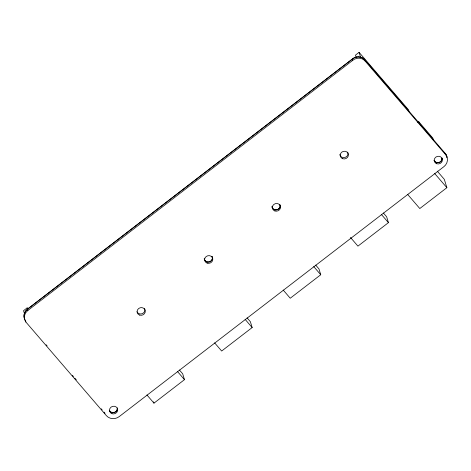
<?xml version="1.0" encoding="UTF-8"?>
<svg xmlns="http://www.w3.org/2000/svg" width="471" height="471" viewBox="0 0 471 471"><rect width="100%" height="100%" fill="white"/><g stroke="black" fill="none" stroke-linecap="round" stroke-linejoin="round"><path stroke-width="0.71" d="M28.113 308.994L27.159 307.887L23.55 310.666L24.569 314.01M408.94 111.191L408.534 109.855L359.085 52.358L355.475 55.136L356.088 57.144M24.468 318.838A9.232 8.543 -17 0 1 27.495 309.094L352.202 59.122A8.56 7.919 -17 0 1 364.631 59.623L445.136 153.293A9.208 8.519 -17 0 1 446.979 157.302M25.893 322.046A9.232 8.543 -17 0 1 27.907 310.43L352.608 60.459A8.56 7.919 -17 0 1 365.037 60.959L445.519 154.547A9.208 8.519 -17 0 1 443.923 166.64L119.216 416.605A9.208 8.519 -17 0 1 106.375 415.634L25.893 322.046L25.487 320.71M417.759 122.578L418.79 121.783L432.837 138.115L433.45 140.123M146.946 394.969L153.97 403.141L184.473 379.655L182.689 373.809L179.41 370M247.092 317.89L250.372 321.705L252.162 327.551L221.658 351.03L214.635 342.864M315.682 265.091L318.961 268.9L320.745 274.746L290.242 298.231L283.218 290.065M383.365 212.986L386.644 216.795L388.434 222.642L357.931 246.127L350.436 237.413M437.294 171.173L444.318 179.339L446.873 187.694L419.796 208.535L407.621 194.382M434.698 173.534L446.873 187.694M381.41 214.476L388.434 222.642M313.721 266.58L320.745 274.746M245.138 319.379L252.162 327.551M177.449 371.489L184.473 379.655M46.111 344.748L47.071 345.861M72.457 375.387L73.417 376.5M74.854 378.172L76.29 379.844M101.206 408.81L102.16 409.923M104.079 412.149L105.039 413.267M445.519 154.547L445.113 153.21A9.208 8.519 -17 0 1 446.955 157.22M418.79 121.783L419.402 123.785M364.631 59.623L365.037 60.959M359.085 52.358L360.715 57.703M352.202 59.122L352.608 60.459M153.575 401.84L153.97 403.141M27.159 307.887L27.571 309.223M27.495 309.094L27.907 310.43M441.998 158.156A4.145 3.833 -17 0 1 439.013 162.524A4.145 3.833 -17 0 1 434.127 160.505M144.579 308.458A4.145 3.833 -17 0 1 142.389 313.604A4.145 3.833 -17 0 1 136.996 311.767M347.692 152.098A4.145 3.833 -17 0 1 344.99 157.426A4.145 3.833 -17 0 1 339.821 154.447M280.11 205.303A4.145 3.833 -17 0 1 276.601 209.795A4.145 3.833 -17 0 1 271.955 206.692M212.085 256.489A4.145 3.833 -17 0 1 209.383 261.817A4.145 3.833 -17 0 1 204.214 258.844M441.969 158.073A4.145 3.833 -17 0 1 438.984 162.442A4.145 3.833 -17 0 1 434.103 160.423M117.267 408.045A4.145 3.833 -17 0 1 114.282 412.413A4.145 3.833 -17 0 1 109.396 410.394M212.109 256.577A4.145 3.833 -17 0 1 209.412 261.905A4.145 3.833 -17 0 1 204.237 258.926M279.851 204.426A4.145 3.833 -17 0 1 277.154 209.754A4.145 3.833 -17 0 1 271.979 206.775M364.654 59.705A8.56 7.919 -17 0 0 352.226 59.211L27.518 309.176A9.232 8.543 -17 0 0 25.511 320.792M117.291 408.127A4.145 3.833 -17 0 1 114.306 412.496A4.145 3.833 -17 0 1 109.419 410.477M436.752 163.737A4.145 3.833 -17 0 0 442.381 159.41A4.145 3.833 -17 0 0 435.775 157.161A4.145 3.833 -17 0 0 436.752 163.737M139.646 315.087A4.145 3.833 -17 0 0 145.274 310.754A4.145 3.833 -17 0 0 138.668 308.511A4.145 3.833 -17 0 0 139.646 315.087M207.152 263.118A4.145 3.833 -17 0 0 212.78 258.785A4.145 3.833 -17 0 0 206.174 256.542A4.145 3.833 -17 0 0 207.152 263.118M112.051 413.709A4.145 3.833 -17 0 0 117.673 409.376A4.145 3.833 -17 0 0 111.068 407.132A4.145 3.833 -17 0 0 112.051 413.709M274.893 210.967A4.145 3.833 -17 0 0 280.522 206.639A4.145 3.833 -17 0 0 273.916 204.39A4.145 3.833 -17 0 0 274.893 210.967M342.758 158.721A4.145 3.833 -17 0 0 348.387 154.394A4.145 3.833 -17 0 0 341.781 152.145A4.145 3.833 -17 0 0 342.758 158.721"/></g></svg>
